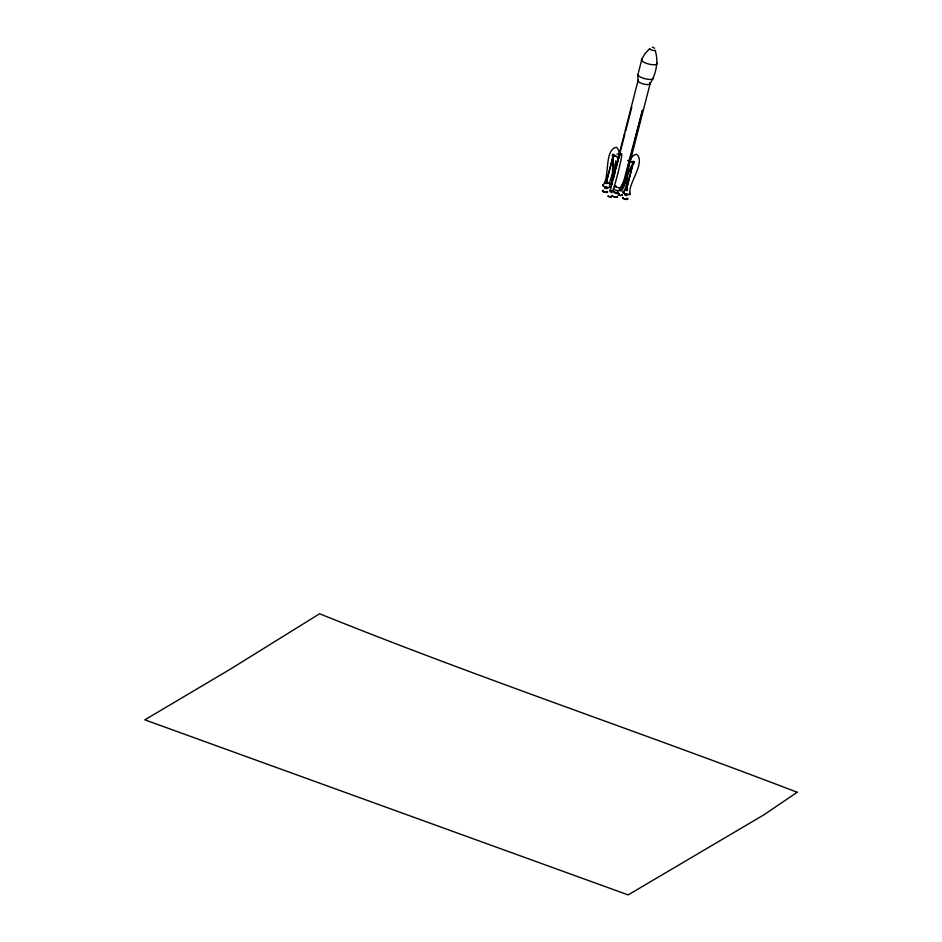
<?xml version="1.0" encoding="UTF-8"?>
<svg xmlns="http://www.w3.org/2000/svg" width="942" height="942" viewBox="0 0 942 942"><rect width="100%" height="100%" fill="white"/><g stroke="black" fill="none" stroke-linecap="round" stroke-linejoin="round"><path stroke-width="1.41" d="M606.224 182.571L612.029 184.126L606.342 182.571M614.785 172.28L615.138 163.708M615.244 172.304L615.715 160.87M612.276 182.654L613.407 155.489M631.058 154.888L622.521 189.566M627.831 160.434L633.636 162.53L621.119 187.234M627.749 160.446L633.625 162.542M602.798 185.233C610.086 178.733 603.822 149.696 616.374 147.27C626.206 155.442 606.73 177.873 609.98 187.081M605.376 183.042C604.634 179.463 607.861 185.704 605.471 182.972M612.335 155.913L612.806 154.417L614.219 154.912C614.785 157.385 611.099 156.242 612.806 154.417M606.142 182.548L613.301 155.395L606.365 182.607M606.789 183.525L607.249 182.03L605.741 181.618M638.476 72.416L641.902 59.087L644.881 53.8L649.862 48.478A2.885 0.883 14.4 0 0 651.57 50.02A2.885 0.883 14.4 0 0 655.149 50.303C658.811 61.595 656.056 74.383 649.792 84.179M611.523 183.949L638.04 80.659L637.71 74.312M610.216 190.696L618.258 158.656M613.313 179.051L615.491 170.596M616.209 167.77L624.899 133.929M625.629 131.103L631.788 107.129M622.65 185.386L642.385 110.379M623.427 185.586L642.491 110.438M623.592 187.046L650.121 83.756M623.003 192.215C630.292 185.715 624.028 156.678 636.58 154.252C646.412 162.424 626.936 184.856 630.186 194.064M625.582 190.013L626.053 188.53L627.466 189.012L626.995 190.508L625.582 190.013L626.995 190.508M632.541 162.895L633.012 161.4L634.425 161.894L633.954 163.378L632.647 162.825M626.348 189.53L633.342 162.307L626.501 189.507M610.075 190.543L610.805 190.296M633.365 162.448L620.919 187.187M618.293 158.527C628.232 137.756 613.56 188.989 613.089 191.191L610.887 191.144M623.969 183.973L627.902 176.189M624.393 184.173L627.007 178.98M621.614 189.872L620.766 189.801M614.219 154.912L612.7 154.488M633.012 161.4L634.425 161.894M612.135 184.114L612.995 155.442L618.87 157.373L613.254 155.336M610.981 190.955L609.98 191.191L612.783 191.673M611.817 192.804L610.84 192.309M608.049 195.889L608.508 196.419M614.785 191.768C613.171 192.298 617.045 193.687 617.316 192.639M652.323 47.1L654.56 48.207M606.813 188.424L604.929 187.941M626.701 195.63L625.3 195.265M622.061 189.66L619.977 189.024M612.394 191.473L611.641 191.367M611.087 197.314L608.826 196.607M626.041 195.277L624.84 194.653M616.939 153.993L619.212 154.759M609.933 196.372L610.852 196.737M621.249 190.437L621.284 191.038L620.107 190.614M610.357 196.548L611.052 196.89M608.897 196.607L608.073 196.23M614.773 192.769L616.633 192.686M604.952 188.176L606.495 188.647L607.154 187.988M622.297 189.719L619.718 189.507M649.544 82.637A6.241 1.896 14.4 0 1 644.399 84.227A6.241 1.896 14.4 0 1 638.37 80.235M623.027 185.915A6.241 1.896 14.4 0 1 621.496 187.894A6.241 1.896 14.4 0 1 614.125 186.316M611.605 184.479A6.241 1.896 14.4 0 1 611.853 183.525M653.359 77.668A8.137 2.473 14.4 0 1 644.976 78.728A8.137 2.473 14.4 0 1 638.134 73.759M657.127 62.996A8.137 2.473 14.4 0 1 648.744 64.056A8.137 2.473 14.4 0 1 641.902 59.087M617.081 196.348A2.579 0.789 14.4 0 1 615.279 197.066A2.579 0.789 14.4 0 1 612.324 195.536M619.259 189.154A3.615 1.095 14.4 0 1 618.105 190.637A3.615 1.095 14.4 0 1 613.136 188.671M617.304 191.662A2.579 0.789 14.4 0 1 617.257 192.992A2.579 0.789 14.4 0 1 613.43 191.579M617.375 196.372A2.908 0.883 14.4 0 1 615.338 197.184A2.908 0.883 14.4 0 1 611.994 195.453M616.386 186.292A3.615 1.095 14.4 0 1 615.573 185.963M609.933 186.763A3.709 1.13 14.4 0 1 605.647 187.117A3.709 1.13 14.4 0 1 603.422 184.809A3.568 1.083 14.4 0 0 605.235 186.94A3.568 1.083 14.4 0 0 609.839 187.046M607.131 191.591A2.39 0.73 14.4 0 1 606.224 192.345A2.39 0.73 14.4 0 1 603.151 191.426A2.39 0.73 14.4 0 1 603.528 190.508M607.06 191.332A2.744 0.836 14.4 0 1 606.766 192.474A2.744 0.836 14.4 0 1 603.01 191.509A2.744 0.836 14.4 0 1 603.304 190.378M629.845 193.393A3.709 1.13 14.4 0 1 628.432 194.558A3.709 1.13 14.4 0 1 623.663 193.134A3.709 1.13 14.4 0 1 624.252 191.709M627.266 198.315A2.744 0.836 14.4 0 1 627.137 199.445A2.744 0.836 14.4 0 1 623.557 198.68A2.744 0.836 14.4 0 1 623.051 197.408M627.007 198.326A2.39 0.73 14.4 0 1 625.665 199.233A2.39 0.73 14.4 0 1 623.051 197.643M629.715 193.381A3.568 1.083 14.4 0 1 628.349 194.499A3.568 1.083 14.4 0 1 623.781 193.134A3.568 1.083 14.4 0 1 624.346 191.768M622.238 194.558A2.025 0.883 8.3 0 1 621.037 195.489A2.025 0.883 8.3 0 1 618.517 194.758A2.025 0.883 8.3 0 1 619.271 193.687M622.073 194.558A1.849 0.812 8.3 0 1 620.966 195.418A1.849 0.812 8.3 0 1 618.67 194.747A1.849 0.812 8.3 0 1 619.365 193.769M797.168 792.246L764.221 814.63L628.149 894.9L144.833 719.841L229.789 669.491L319.621 613.76C477.205 677.404 638.499 731.404 797.168 792.246"/></g></svg>
